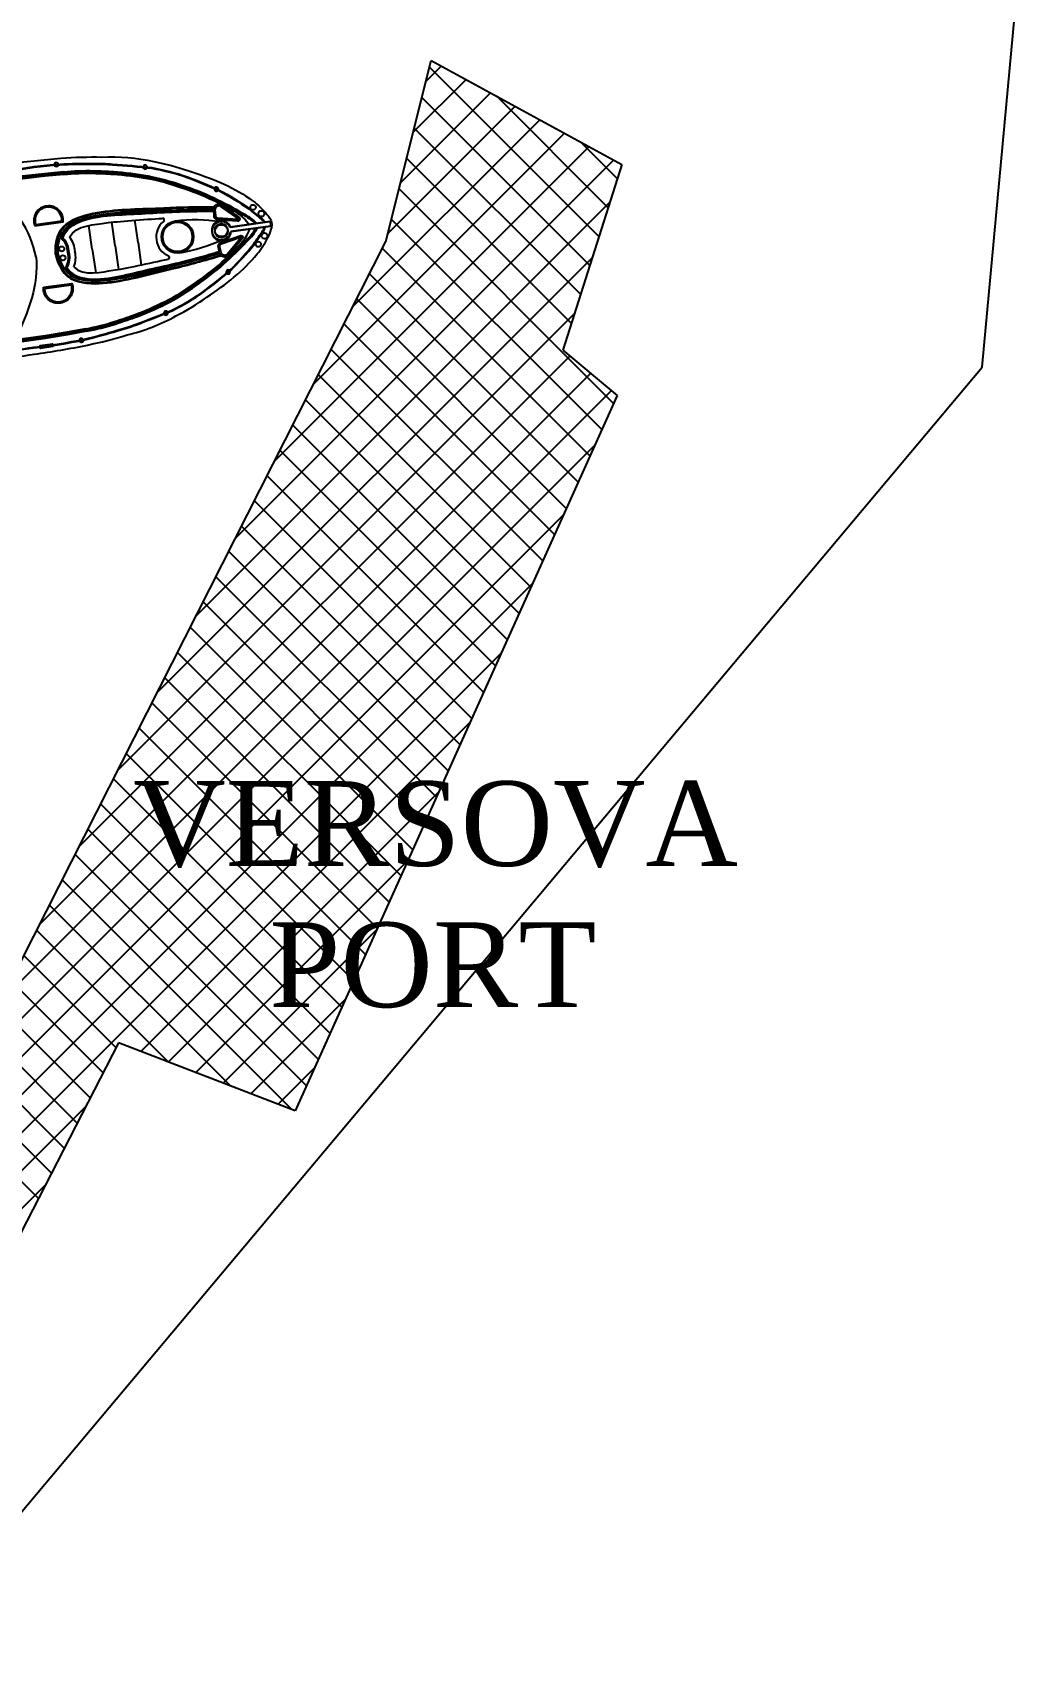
# Model space of a CAD drawing. Header units: metres. Extents: x 268683 to 273863, y 2111090 to 2119954.
# Drawn here: x 268911.2 to 269027.4, y 2117953.3 to 2118146.3 of the extents above; entities that cross this region are included whole.
import ezdxf

# ---------------------------------------------------------------- set-up
doc = ezdxf.new("R2010")
doc.units = ezdxf.units.M
for name, color, linetype in [('PORT', 150, 'Continuous'), ('PORT TEXT', 7, 'Continuous'), ('village', 3, 'Continuous')]:
    doc.layers.add(name, color=color, linetype=linetype)
doc.styles.get("Standard").update_dxf_attribs({"font": 'times.ttf'})

msp = doc.modelspace()

# ---------------------------------------------------------------- linework, layer by layer
at = {"color": 30, "true_color": 0xf26722}
for p, q in [((268918.27, 2118120.74), (268917.87, 2118123.53)), ((268920.97, 2118121.13), (268920.57, 2118123.91)), ((268923.67, 2118121.51), (268923.29, 2118124.18)), ((268923.67, 2118121.51), (268924.05, 2118118.85)), ((268918.27, 2118120.74), (268918.67, 2118117.95)), ((268920.97, 2118121.13), (268921.36, 2118118.35))]:
    msp.add_line(p, q, dxfattribs=at)
for points in [[(268873.42, 2118114.36, -0.01736), (268872.68, 2118120.6, -0.12634), (268873.11, 2118123.65, -0.172899), (268876.68, 2118125.66, -0.013884), (268880.03, 2118126.27, -0.008973), (268884.82, 2118127.18, -0.01509), (268890.31, 2118128.12, 0.002245), (268898.8, 2118129.38, -0.003342), (268908.23, 2118130.75, -0.016984), (268914.57, 2118131.46, -0.024546), (268919.38, 2118131.6, -0.067942), (268925.53, 2118131.08, -0.033948), (268929.66, 2118129.96, -0.022001), (268933.38, 2118128.61, -0.042872), (268936.79, 2118126.72, -0.059514), (268938.5, 2118125.26, -0.046364), (268939.19, 2118124.38, -0.104882), (268939.46, 2118123.76, -0.104882)], [(268885.25, 2118126.54, 0.006425), (268890.44, 2118127.34, 0.002217), (268898.91, 2118128.61, -0.003368), (268908.41, 2118130.02, -0.024633), (268914.42, 2118130.77, -0.015037), (268918.42, 2118130.84, -0.025439), (268920.65, 2118130.77, -0.013843), (268925.27, 2118130.35, -0.040266), (268929.49, 2118129.27, -0.016729), (268933.24, 2118127.71, -0.029739), (268936.77, 2118125.54, 0.01525), (268938.29, 2118124.31, -0.132389), (268938.52, 2118124.04, -0.028442), (268938.58, 2118123.91, -0.028442)], [(268914.89, 2118129.86), (268912.63, 2118129.64), (268910.03, 2118129.33), (268905.8, 2118128.7), (268900, 2118127.87), (268890.7, 2118126.44, -0.002601), (268885.66, 2118125.61, 0.004411), (268881.37, 2118124.91, 0.013009), (268878.44, 2118124.29, 0.113396), (268876.94, 2118123.5, 0.146005), (268876.39, 2118122.63, 1.595219)], [(268914.9, 2118129.78), (268912.64, 2118129.57), (268910.04, 2118129.25), (268905.82, 2118128.62), (268900.01, 2118127.8), (268890.71, 2118126.36, -0.002601), (268885.67, 2118125.53, 0.004411), (268881.38, 2118124.83, 0.013003), (268878.46, 2118124.21, 0.113337), (268876.99, 2118123.44, 0.144821), (268876.47, 2118122.62, 0.138987)], [(268914.9, 2118129.7), (268912.65, 2118129.49), (268910.05, 2118129.18), (268905.83, 2118128.55), (268900.02, 2118127.72), (268890.72, 2118126.29, -0.002601), (268885.68, 2118125.46, 0.00441), (268881.4, 2118124.75, 0.012997), (268878.48, 2118124.14, 0.113276), (268877.04, 2118123.38, 0.142458), (268876.54, 2118122.62, 0.142458)], [(268914.92, 2118129.55), (268912.67, 2118129.34), (268910.07, 2118129.02), (268905.85, 2118128.4), (268900.04, 2118127.57), (268890.75, 2118126.14, -0.002601), (268885.7, 2118125.31, 0.00441), (268881.42, 2118124.6, 0.002867), (268880.78, 2118124.48, 0.002867)], [(268885.26, 2118126.46, 0.006424), (268890.45, 2118127.27, 0.002217), (268898.93, 2118128.53, -0.003368), (268908.42, 2118129.94, -0.024633), (268914.42, 2118130.69, -0.015038), (268918.42, 2118130.76, -0.025461), (268920.64, 2118130.69, -0.013839), (268925.26, 2118130.28, -0.040238), (268929.46, 2118129.2, -0.016715), (268933.21, 2118127.64, -0.029693), (268936.73, 2118125.48, 0.015234), (268938.24, 2118124.25, -0.134036), (268938.45, 2118124, -0.024879), (268938.5, 2118123.9, -0.024879)], [(268914.89, 2118129.86, -0.031596), (268918.42, 2118129.99, -0.004928), (268920.77, 2118129.89, -0.02844), (268924.84, 2118129.37, -0.042875), (268928.82, 2118128.29, -0.035347), (268932.65, 2118126.78, -0.024093), (268936.02, 2118124.97, -0.079837), (268937.68, 2118123.78)], [(268914.9, 2118129.78, -0.031592), (268918.42, 2118129.92, -0.004926), (268920.77, 2118129.81, -0.028436), (268924.82, 2118129.3, -0.042895), (268928.79, 2118128.21, -0.035363), (268932.62, 2118126.72, -0.024111), (268935.98, 2118124.91, -0.077658), (268937.58, 2118123.77, -0.077658)], [(268914.91, 2118129.7, -0.031588), (268918.42, 2118129.84, -0.004924), (268920.76, 2118129.74, -0.028433), (268924.81, 2118129.22, -0.042917), (268928.77, 2118128.14, -0.035379), (268932.58, 2118126.65, -0.02413), (268935.94, 2118124.84, -0.075408), (268937.49, 2118123.75, -0.075408)], [(268914.92, 2118129.55, -0.031581), (268918.41, 2118129.69, -0.00492), (268920.75, 2118129.58, -0.028426), (268924.78, 2118129.07, -0.042959), (268928.72, 2118128, -0.035411), (268932.52, 2118126.51, -0.028829), (268935.34, 2118124.99, -0.092336), (268936.77, 2118123.65, -0.080328)], [(268911.64, 2118119.8, 0.096403), (268909.8, 2118124.25, 0.040538), (268907.4, 2118127.5, 1.92312)], [(268911.49, 2118123.48), (268914.83, 2118123.95, 0.483063), (268912.9, 2118125.82, 0.50024), (268911.49, 2118123.48, 0.418424)], [(268932.55, 2118125.35), (268932.59, 2118124.73, 0.382221), (268933.03, 2118124.22), (268935.41, 2118124.09, 0.786544), (268935.63, 2118124.46), (268933.52, 2118125.95, 0.616464), (268932.55, 2118125.35, 3.844907)], [(268873.42, 2118114.36, 0.01736), (268874.46, 2118108.16, 0.12634), (268875.71, 2118105.34, 0.172899), (268879.7, 2118104.41, 0.013884), (268883.09, 2118104.76, 0.008973), (268887.94, 2118105.22, 0.01509), (268893.47, 2118105.86, -0.002245), (268901.98, 2118107.01, 0.003342), (268911.42, 2118108.34, 0.016984), (268917.7, 2118109.42, 0.024546), (268922.37, 2118110.62, 0.067942), (268928.13, 2118112.85, 0.033948), (268931.78, 2118115.07, 0.022001), (268934.98, 2118117.41, 0.042872), (268937.72, 2118120.17, 0.059514), (268938.95, 2118122.06, 0.046364), (268939.38, 2118123.09, 0.104882), (268939.46, 2118123.76, 0.104882)], [(268888.17, 2118106.04, -0.006424), (268893.38, 2118106.71, -0.002217), (268901.87, 2118107.86, 0.003368), (268911.38, 2118109.16, 0.024633), (268917.35, 2118110.12, 0.015038), (268921.21, 2118111.17, 0.025461), (268923.33, 2118111.85, 0.013839), (268927.65, 2118113.54, 0.040238), (268931.38, 2118115.75, 0.016715), (268934.54, 2118118.29, 0.029693), (268937.31, 2118121.35, -0.015234), (268938.43, 2118122.96, 0.134036), (268938.56, 2118123.25, 0.024879), (268938.58, 2118123.36, 0.024879)], [(268888.18, 2118105.97, -0.006425), (268893.39, 2118106.64, -0.002217), (268901.88, 2118107.79, 0.003368), (268911.39, 2118109.09, 0.024633), (268917.37, 2118110.05, 0.015037), (268921.23, 2118111.09, 0.025439), (268923.35, 2118111.78, 0.013843), (268927.68, 2118113.47, 0.040266), (268931.42, 2118115.69, 0.016729), (268934.59, 2118118.23, 0.029739), (268937.38, 2118121.31, -0.01525), (268938.49, 2118122.91, 0.132389), (268938.63, 2118123.23, 0.028442), (268938.66, 2118123.37, 0.028442)], [(268917.51, 2118111.35, 0.031581), (268920.9, 2118112.19, 0.00492), (268923.12, 2118112.95, 0.028426), (268926.85, 2118114.57, 0.042959), (268930.33, 2118116.7, 0.035411), (268933.56, 2118119.19, 0.028829), (268935.84, 2118121.43, 0.092336), (268936.85, 2118123.12, 0.080328)], [(268917.54, 2118111.2, 0.031588), (268920.95, 2118112.05, 0.004924), (268923.17, 2118112.8, 0.028433), (268926.92, 2118114.43, 0.042917), (268930.41, 2118116.57, 0.035379), (268933.66, 2118119.07, 0.02413), (268936.38, 2118121.75, 0.075408), (268937.56, 2118123.22, 0.075408)], [(268917.55, 2118111.12, 0.031592), (268920.97, 2118111.98, 0.004926), (268923.2, 2118112.73, 0.028436), (268926.95, 2118114.36, 0.042895), (268930.46, 2118116.51, 0.035363), (268933.71, 2118119.01, 0.024111), (268936.44, 2118121.69, 0.077658), (268937.66, 2118123.23, 0.077658)], [(268917.57, 2118111.05, 0.031596), (268921, 2118111.9, 0.004928), (268923.23, 2118112.66, 0.02844), (268926.99, 2118114.29, 0.042875), (268930.5, 2118116.45, 0.035347), (268933.76, 2118118.96, 0.024093), (268936.49, 2118121.64, 0.079837), (268937.76, 2118123.25)], [(268933.27, 2118120.31), (268933.14, 2118120.91, -0.382221), (268933.41, 2118121.53), (268935.66, 2118122.31, -0.786544), (268935.98, 2118122.02), (268934.36, 2118120.01, -0.616464), (268933.27, 2118120.31, -3.844907)], [(268911.64, 2118119.8, -0.096403), (268911.12, 2118115.01, -0.040538), (268909.72, 2118111.22, -1.92312)], [(268912.52, 2118116.23), (268915.86, 2118116.7, -0.483063), (268914.53, 2118114.37, -0.50024), (268912.52, 2118116.23, -0.418424)], [(268917.57, 2118111.05), (268915.34, 2118110.62), (268912.75, 2118110.2), (268908.52, 2118109.62), (268902.71, 2118108.8), (268893.38, 2118107.58, 0.002601), (268888.31, 2118106.97, -0.004411), (268884, 2118106.45, -0.013009), (268881.01, 2118106.23, -0.113396), (268879.36, 2118106.56, -0.146005), (268878.58, 2118107.24, -1.595219)], [(268917.55, 2118111.12), (268915.33, 2118110.7), (268912.74, 2118110.28), (268908.51, 2118109.7), (268902.7, 2118108.87), (268893.37, 2118107.65, 0.002601), (268888.3, 2118107.05, -0.004411), (268883.99, 2118106.52, -0.013003), (268881.01, 2118106.3, -0.113337), (268879.39, 2118106.63, -0.144821), (268878.65, 2118107.27, -0.138987)], [(268917.54, 2118111.2), (268915.31, 2118110.77), (268912.73, 2118110.35), (268908.5, 2118109.78), (268902.69, 2118108.95), (268893.36, 2118107.73, 0.002601), (268888.29, 2118107.12, -0.00441), (268883.98, 2118106.6, -0.012997), (268881.01, 2118106.38, -0.113276), (268879.42, 2118106.7, -0.142458), (268878.73, 2118107.3, -0.142458)], [(268917.51, 2118111.35), (268915.29, 2118110.93), (268912.71, 2118110.5), (268908.48, 2118109.93), (268902.67, 2118109.1), (268893.35, 2118107.88, 0.002601), (268888.27, 2118107.27, -0.00441), (268883.97, 2118106.75, -0.002867), (268883.31, 2118106.69, -0.002867)]]:
    msp.add_lwpolyline(points, format="xyb", dxfattribs=at)
for points in [[(268911.59, 2118123.65), (268914.69, 2118124.09, 0.460147), (268912.91, 2118125.67, 0.47706)], [(268932.74, 2118125.36), (268932.78, 2118124.73, 0.383069), (268933.05, 2118124.41), (268935.46, 2118124.28, 0.853636), (268935.5, 2118124.32), (268933.41, 2118125.78, 0.613527)], [(268933.46, 2118120.35), (268933.32, 2118120.96, -0.383069), (268933.48, 2118121.35), (268935.76, 2118122.14, -0.853636), (268935.81, 2118122.12), (268934.22, 2118120.13, -0.613527)], [(268912.67, 2118116.09), (268915.76, 2118116.53, -0.460147), (268914.5, 2118114.52, -0.47706)]]:
    msp.add_lwpolyline(points, format="xyb", close=True, dxfattribs=at)
for points in [[(268939.2, 2118123.99), (268934.52, 2118123.33)], [(268934.55, 2118123.33), (268939.2, 2118123.99)], [(268939.27, 2118123.46), (268934.59, 2118122.8)], [(268934.63, 2118122.8), (268939.27, 2118123.46)], [(268912.13, 2118109.25), (268912.11, 2118109.35), (268913.56, 2118109.55), (268913.58, 2118109.44)], [(268913.59, 2118109.37), (268913.61, 2118109.24), (268912.16, 2118109.03), (268912.14, 2118109.17)]]:
    msp.add_lwpolyline(points, dxfattribs=at)
for centre, radius in [((268937.23, 2118125.67), 0.313), ((268938.21, 2118124.92), 0.349), ((268928.32, 2118122.18), 1.9), ((268928.32, 2118122.18), 1.9), ((268928.32, 2118122.18), 1.74), ((268928.32, 2118122.18), 1.74), ((268933.48, 2118122.98), 0.771), ((268933.5, 2118122.84), 0.771), ((268937.85, 2118121.31), 0.313), ((268938.58, 2118122.3), 0.349), ((268914.66, 2118120.76), 0.305), ((268914.8, 2118119.72), 0.305)]:
    msp.add_circle(centre, radius, dxfattribs=at)
for centre, radius, start, end in [((268914.03, 2118130.71), 0.237, 9.4236, 179.8302), ((268914.03, 2118130.71), 0.237, 198.4891, 350.7647), ((268924.5, 2118130.41), 0.237, 359.7199, 167.8156), ((268924.5, 2118130.41), 0.237, 186.4506, 341.0848), ((268932.9, 2118127.81), 0.237, 162.1143, 329.6967), ((268932.9, 2118127.81), 0.237, 348.3345, 143.4765), ((268928.08, 2118122.21), 2.28, 128.0433, 189.8444), ((268926.55, 2118124.17), 0.202, 307.2987, 93.7664), ((268930.34, 2118104.04), 20.14, 81.4314, 96.5023), ((268933.48, 2118122.98), 1.13, 17.988, 350.4376), ((268933.5, 2118122.84), 1.13, 25.7705, 358.2201), ((268938.87, 2118123.68), 0.456, 332.0114, 44.1967), ((268938.87, 2118123.68), 0.456, 332.0114, 44.1967), ((268913.22, 2118120.35), 2.15, 359.3925, 50.5996), ((268913.22, 2118120.35), 2.3, 359.3925, 47.1423), ((268913.34, 2118120.33), 2.89, 2.3776, 38.9799), ((268928.1, 2118122.07), 2.28, 186.3637, 248.1648), ((268925.19, 2118140.15), 20.14, 279.7059, 294.7767), ((268913.31, 2118119.71), 2.15, 325.6085, 16.8156), ((268913.31, 2118119.71), 2.3, 329.0659, 16.8156), ((268913.42, 2118119.76), 2.89, 337.2282, 13.8305), ((268927.18, 2118119.77), 0.202, 282.4417, 68.9095), ((268934.29, 2118118.04), 0.237, 46.5114, 214.0938), ((268934.29, 2118118.04), 0.237, 232.7316, 27.8736), ((268926.95, 2118113.2), 0.237, 35.1233, 189.7575), ((268926.95, 2118113.2), 0.237, 208.3925, 16.4882), ((268916.98, 2118109.99), 0.237, 25.4434, 177.719), ((268916.98, 2118109.99), 0.237, 196.3779, 6.7845)]:
    msp.add_arc(centre, radius, start, end, dxfattribs=at)
for points, knots in [([(268913.92, 2118120.12), (268913.85, 2118121.44), (268914.12, 2118122.87), (268916.27, 2118124.5), (268917.63, 2118124.86), (268921.51, 2118125.52), (268924.06, 2118125.47), (268928.64, 2118125.72), (268930.6, 2118125.73), (268932.64, 2118125.73)], [0, 0, 0, 0, 0.0462196, 0.0462196, 0.0924392, 0.0924392, 0.1947325, 0.1947325, 0.2709084, 0.2709084, 0.2709084, 0.2709084]), ([(268914, 2118120.13), (268913.92, 2118121.48), (268914.25, 2118122.92), (268916.5, 2118124.52), (268917.89, 2118124.84), (268921.8, 2118125.46), (268924.36, 2118125.42), (268928.82, 2118125.64), (268930.67, 2118125.66), (268932.6, 2118125.66)], [0, 0, 0, 0, 0.0480884, 0.0480884, 0.0961768, 0.0961768, 0.1985377, 0.1985377, 0.2704106, 0.2704106, 0.2704106, 0.2704106]), ([(268914.23, 2118120.14), (268914.15, 2118121.52), (268914.52, 2118122.91), (268916.86, 2118124.41), (268918.3, 2118124.69), (268922.28, 2118125.25), (268924.9, 2118125.24), (268929.23, 2118125.41), (268930.89, 2118125.43), (268932.55, 2118125.43)], [0, 0, 0, 0, 0.0508337, 0.0508337, 0.1016674, 0.1016674, 0.2060328, 0.2060328, 0.2709084, 0.2709084, 0.2709084, 0.2709084]), ([(268914.58, 2118122.01), (268914.67, 2118122.29), (268915.17, 2118123.43), (268918.16, 2118124.84), (268922.71, 2118124.95), (268927.77, 2118125.35), (268931.16, 2118125.35), (268932.55, 2118125.35)], [0.0234044, 0.0234044, 0.0234044, 0.0234044, 0.0350942, 0.0739111, 0.138251, 0.2165713, 0.2709084, 0.2709084, 0.2709084, 0.2709084]), ([(268914.78, 2118122.04), (268914.96, 2118122.55), (268915.24, 2118122.99), (268916.6, 2118124.03), (268917.92, 2118124.38), (268920.3, 2118124.75), (268921.49, 2118124.78), (268925.11, 2118124.97), (268927.55, 2118125.15), (268930.83, 2118125.2), (268931.69, 2118125.2), (268932.55, 2118125.2)], [0.0248254, 0.0248254, 0.0248254, 0.0248254, 0.0474598, 0.0474598, 0.0949196, 0.0949196, 0.1423794, 0.1423794, 0.237299, 0.237299, 0.2709084, 0.2709084, 0.2709084, 0.2709084]), ([(268915.59, 2118122.15), (268916.27, 2118123.6), (268918.75, 2118123.65), (268921.19, 2118124.02), (268924.41, 2118124.25), (268926.54, 2118124.37)], [0.0313661, 0.0313661, 0.0313661, 0.0313661, 0.1084744, 0.1084744, 0.1920729, 0.1920729, 0.1920729, 0.1920729]), ([(268913.92, 2118120.12), (268914.22, 2118118.84), (268914.88, 2118117.54), (268917.4, 2118116.58), (268918.8, 2118116.61), (268922.72, 2118117.06), (268925.15, 2118117.82), (268929.61, 2118118.86), (268931.5, 2118119.39), (268933.46, 2118119.96)], [0, 0, 0, 0, 0.0462196, 0.0462196, 0.0924392, 0.0924392, 0.1947325, 0.1947325, 0.2709084, 0.2709084, 0.2709084, 0.2709084]), ([(268914, 2118120.14), (268914.3, 2118118.82), (268915.01, 2118117.53), (268917.62, 2118116.62), (268919.05, 2118116.71), (268922.97, 2118117.2), (268925.42, 2118117.95), (268929.77, 2118118.99), (268931.55, 2118119.49), (268933.4, 2118120.03)], [0, 0, 0, 0, 0.0480884, 0.0480884, 0.0961768, 0.0961768, 0.1985377, 0.1985377, 0.2704106, 0.2704106, 0.2704106, 0.2704106]), ([(268914.22, 2118120.19), (268914.53, 2118118.84), (268915.27, 2118117.62), (268917.94, 2118116.83), (268919.4, 2118116.96), (268923.37, 2118117.53), (268925.89, 2118118.28), (268930.1, 2118119.32), (268931.7, 2118119.77), (268933.29, 2118120.23)], [0, 0, 0, 0, 0.0508337, 0.0508337, 0.1016674, 0.1016674, 0.2060328, 0.2060328, 0.2709084, 0.2709084, 0.2709084, 0.2709084]), ([(268915.08, 2118118.5), (268915.25, 2118118.25), (268916.04, 2118117.3), (268919.31, 2118116.78), (268923.71, 2118117.95), (268928.68, 2118118.97), (268931.93, 2118119.92), (268933.27, 2118120.3)], [0.0234044, 0.0234044, 0.0234044, 0.0234044, 0.0350942, 0.0739111, 0.138251, 0.2165713, 0.2709084, 0.2709084, 0.2709084, 0.2709084]), ([(268915.28, 2118118.53), (268915.6, 2118118.09), (268915.98, 2118117.74), (268917.58, 2118117.12), (268918.95, 2118117.16), (268921.34, 2118117.46), (268922.49, 2118117.77), (268926.02, 2118118.6), (268928.41, 2118119.1), (268931.58, 2118119.97), (268932.4, 2118120.21), (268933.23, 2118120.45)], [0.0248254, 0.0248254, 0.0248254, 0.0248254, 0.0474598, 0.0474598, 0.0949196, 0.0949196, 0.1423794, 0.1423794, 0.237299, 0.237299, 0.2709084, 0.2709084, 0.2709084, 0.2709084]), ([(268916.09, 2118118.64), (268917.15, 2118117.44), (268919.55, 2118118.09), (268921.98, 2118118.41), (268925.15, 2118119.09), (268927.22, 2118119.57)], [0.0313661, 0.0313661, 0.0313661, 0.0313661, 0.1084744, 0.1084744, 0.1920729, 0.1920729, 0.1920729, 0.1920729])]:
    msp.add_open_spline(points, degree=3, knots=knots, dxfattribs=at)
at = {"layer": 'PORT'}
for p, q in [((268952.91, 2118121.64), (268958.25, 2118143.01)), ((268958.25, 2118143.01), (268980.71, 2118130.72)), ((268980.71, 2118130.72), (268973.76, 2118108.82)), ((268891.96, 2118001.43), (268952.91, 2118121.64)), ((268973.76, 2118108.82), (268980.17, 2118103.48)), ((268980.17, 2118103.48), (268942.21, 2118019.06)), ((268921.36, 2118027.08), (268903.19, 2117991.81)), ((268942.21, 2118019.06), (268921.36, 2118027.08))]:
    msp.add_line(p, q, dxfattribs=at)
at = {"layer": 'PORT', "linetype": 'Continuous'}
for p, q in [((268956.14, 2118134.56), (268962.35, 2118140.77)), ((268957.63, 2118140.54), (268959.45, 2118142.36)), ((268978.01, 2118122.24), (268958.05, 2118142.2)), ((268954.64, 2118128.57), (268965.25, 2118139.18)), ((268976.93, 2118118.83), (268957.15, 2118138.61)), ((268979.09, 2118125.65), (268965.93, 2118138.81)), ((268953.14, 2118122.58), (268968.15, 2118137.59)), ((268949.01, 2118113.96), (268971.06, 2118136.01)), ((268975.85, 2118115.42), (268956.25, 2118135.02)), ((268939.78, 2118095.75), (268976.86, 2118132.83)), ((268944.39, 2118104.85), (268973.96, 2118134.42)), ((268980.18, 2118129.06), (268975.85, 2118133.38)), ((268935.16, 2118086.64), (268979.76, 2118131.24)), ((268974.77, 2118112.01), (268955.35, 2118131.43)), ((268979.75, 2118102.54), (268954.46, 2118127.84)), ((268930.54, 2118077.53), (268979.3, 2118126.29)), ((268978.36, 2118099.44), (268953.56, 2118124.24)), ((268925.93, 2118068.42), (268977.21, 2118119.71)), ((268976.96, 2118096.35), (268952.49, 2118120.82)), ((268975.57, 2118093.25), (268950.98, 2118117.84)), ((268974.18, 2118090.15), (268949.47, 2118114.86)), ((268921.31, 2118059.32), (268975.13, 2118113.13)), ((268972.79, 2118087.05), (268947.96, 2118111.88)), ((268916.69, 2118050.21), (268974.6, 2118108.12)), ((268971.39, 2118083.96), (268946.45, 2118108.9)), ((268912.07, 2118041.1), (268977.05, 2118106.08)), ((268970, 2118080.86), (268944.94, 2118105.92)), ((268907.46, 2118031.99), (268979.5, 2118104.04)), ((268968.61, 2118077.76), (268943.43, 2118102.94)), ((268967.22, 2118074.66), (268941.92, 2118099.96)), ((268902.84, 2118022.89), (268977.51, 2118097.56)), ((268965.82, 2118071.57), (268940.41, 2118096.98)), ((268964.43, 2118068.47), (268938.89, 2118094)), ((268963.04, 2118065.37), (268937.38, 2118091.03)), ((268898.22, 2118013.78), (268973.84, 2118089.4)), ((268961.64, 2118062.27), (268935.87, 2118088.05)), ((268960.25, 2118059.18), (268934.36, 2118085.07)), ((268893.6, 2118004.67), (268970.17, 2118081.24)), ((268958.86, 2118056.08), (268932.85, 2118082.09)), ((268957.47, 2118052.98), (268931.34, 2118079.11)), ((268956.07, 2118049.88), (268929.83, 2118076.13)), ((268884.13, 2117990.71), (268966.5, 2118073.08)), ((268954.68, 2118046.79), (268928.32, 2118073.15)), ((268953.29, 2118043.69), (268926.81, 2118070.17)), ((268951.9, 2118040.59), (268925.3, 2118067.19)), ((268950.5, 2118037.5), (268923.79, 2118064.21)), ((268923.98, 2118026.07), (268962.84, 2118064.92)), ((268949.11, 2118034.4), (268922.28, 2118061.23)), ((268947.72, 2118031.3), (268920.77, 2118058.25)), ((268927.23, 2118024.82), (268959.17, 2118056.76)), ((268946.32, 2118028.2), (268919.26, 2118055.27)), ((268944.93, 2118025.11), (268917.75, 2118052.29)), ((268943.54, 2118022.01), (268916.24, 2118049.31)), ((268930.47, 2118023.58), (268955.5, 2118048.61)), ((268941.86, 2118019.2), (268914.73, 2118046.33)), ((268934.57, 2118022), (268913.21, 2118043.35)), ((268927.27, 2118024.8), (268911.7, 2118040.37)), ((268933.71, 2118022.33), (268951.83, 2118040.45)), ((268921.07, 2118026.51), (268910.19, 2118037.39)), ((268919.55, 2118023.55), (268908.68, 2118034.41)), ((268918.02, 2118020.59), (268907.17, 2118031.43)), ((268936.96, 2118021.08), (268948.16, 2118032.29)), ((268916.49, 2118017.62), (268905.66, 2118028.45)), ((268914.96, 2118014.66), (268904.15, 2118025.48)), ((268940.2, 2118019.84), (268944.49, 2118024.13)), ((268913.44, 2118011.7), (268902.64, 2118022.5)), ((268871.98, 2117974.07), (268917.51, 2118019.6)), ((268911.91, 2118008.74), (268901.13, 2118019.52)), ((268859.83, 2117957.43), (268912.73, 2118010.33))]:
    msp.add_line(p, q, dxfattribs=at)
at = {"layer": 'village', "color": 3}
for p, q in [((269023.24, 2118106.8), (269027.37, 2118151.69)), ((268894.43, 2117953.3), (269023.24, 2118106.8))]:
    msp.add_line(p, q, dxfattribs=at)

# ---------------------------------------------------------------- texts
at = {"layer": 'PORT TEXT'}
for s, p in [('VERSOVA', (268923.1, 2118047.97)), ('PORT', (268939.13, 2118031.31))]:
    msp.add_text(s, height=10, dxfattribs=at).set_placement(p)

doc.saveas('drawing.dxf')
